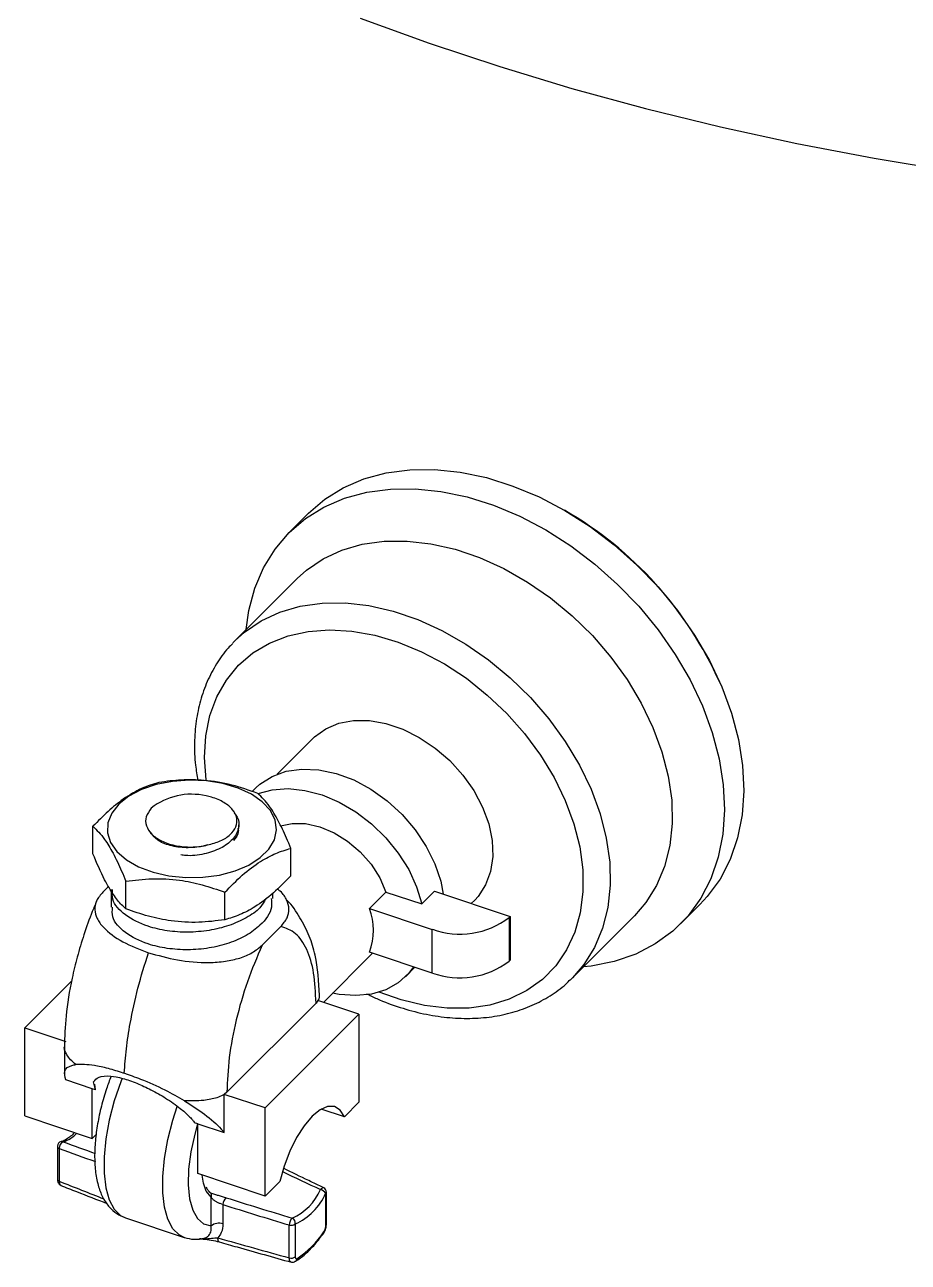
# Model space of a CAD drawing. Header units: millimetres. Extents: x 0 to 6631, y 0 to 4689.
# Drawn here: x 4394.2 to 4488.4, y 3322 to 3454 of the extents above; entities that cross this region are included whole.
import ezdxf

# ---------------------------------------------------------------- set-up
doc = ezdxf.new("R2010")
doc.units = ezdxf.units.MM
doc.header["$LTSCALE"] = 13
doc.layers.add('几何体', color=7, linetype='Continuous')

msp = doc.modelspace()

# ---------------------------------------------------------------- linework, layer by layer
at = {"layer": '几何体'}
for p, q in [((4424.5, 3401.88), (4422.44, 3399.82)), ((4423.28, 3394.9), (4416.68, 3388.3)), ((4416.43, 3388.05), (4416.68, 3388.3)), ((4424.98, 3377.88), (4421.15, 3374.05)), ((4418.9, 3372.58), (4418.5, 3372.19)), ((4416.66, 3369.9), (4416.53, 3370.1)), ((4401.52, 3365.55), (4401.52, 3368.49)), ((4417.06, 3368.33), (4417.06, 3368.66)), ((4416.7, 3367.15), (4416.71, 3367.16)), ((4422.61, 3363.2), (4422.61, 3366.14)), ((4405.03, 3359.69), (4405.03, 3362.63)), ((4403.18, 3362.08), (4402.58, 3361.47)), ((4403.45, 3361.74), (4403.45, 3359.86)), ((4415.58, 3358.52), (4415.58, 3361.46)), ((4420.68, 3360.8), (4420.68, 3361.34)), ((4432.75, 3361.48), (4431, 3359.73)), ((4432.75, 3361.48), (4436.58, 3360.21)), ((4436.58, 3360.21), (4437.93, 3361.56)), ((4437.93, 3361.56), (4446, 3358.87)), ((4441.84, 3360.25), (4442.22, 3360.63)), ((4464.17, 3358.09), (4466.22, 3360.15)), ((4431, 3359.73), (4437.7, 3357.5)), ((4445.9, 3358.77), (4446, 3358.87)), ((4445.9, 3358.77), (4445.9, 3354.11)), ((4446, 3358.87), (4446, 3354.21)), ((4452.64, 3352.33), (4459.25, 3358.93)), ((4421.55, 3357.81), (4419.55, 3355.82)), ((4437.7, 3352.84), (4437.7, 3357.5)), ((4426.08, 3349.71), (4431.33, 3354.97)), ((4437.7, 3352.84), (4431, 3355.08)), ((4434.83, 3352.45), (4435.84, 3353.46)), ((4445.9, 3354.11), (4446, 3354.21)), ((4394.25, 3346.99), (4399.25, 3352)), ((4452.64, 3352.33), (4452.46, 3352.15)), ((4415.8, 3340.14), (4425.3, 3349.64)), ((4425.51, 3349.9), (4425.3, 3349.64)), ((4429.88, 3348.45), (4425.51, 3349.9)), ((4419.88, 3338.45), (4429.88, 3348.45)), ((4429.88, 3348.45), (4429.88, 3339.06)), ((4394.25, 3337.6), (4394.25, 3346.99)), ((4394.25, 3346.99), (4398.62, 3345.53)), ((4398.47, 3344.98), (4398.47, 3342.02)), ((4401.43, 3340.51), (4398.62, 3341.45)), ((4404.86, 3342.15), (4404.75, 3342.18)), ((4401.78, 3340.4), (4401.43, 3340.51)), ((4401.43, 3335.21), (4401.43, 3340.51)), ((4401.78, 3340.4), (4401.59, 3341.24)), ((4401.78, 3340.4), (4401.7, 3340.98)), ((4415.8, 3340.14), (4415.51, 3339.9)), ((4415.51, 3335.82), (4415.51, 3339.9)), ((4419.88, 3338.45), (4415.51, 3339.9)), ((4429.88, 3339.06), (4428.33, 3337.51)), ((4394.25, 3337.6), (4401.43, 3335.21)), ((4419.88, 3329.06), (4419.88, 3338.45)), ((4428.33, 3337.51), (4425.85, 3338.33)), ((4412.69, 3336.76), (4412.35, 3336.87)), ((4412.69, 3336.76), (4415.51, 3335.82)), ((4412.69, 3331.45), (4412.69, 3336.76)), ((4401.86, 3335.63), (4401.43, 3335.21)), ((4397.73, 3334.38), (4397.73, 3330.87)), ((4397.93, 3334.15), (4397.93, 3330.64)), ((4419.88, 3329.06), (4412.69, 3331.45)), ((4421.43, 3330.61), (4419.88, 3329.06)), ((4426.12, 3329.94), (4426.12, 3329.94)), ((4414.12, 3325.87), (4414.12, 3328.93)), ((4426.33, 3325.84), (4426.33, 3329.35)), ((4426.4, 3325.98), (4426.4, 3329.49)), ((4415.38, 3328.15), (4415.38, 3326.11)), ((4404.99, 3326.72), (4411.23, 3324.65)), ((4422.45, 3322.47), (4422.45, 3325.97)), ((4423.08, 3326.09), (4423.08, 3322.59))]:
    msp.add_line(p, q, dxfattribs=at)
at = {"layer": '几何体', "flags": 128}
for points in [[(4430.02, 3454.67), (4437.37, 3452), (4444.89, 3449.5), (4452.59, 3447.18), (4460.44, 3445.04), (4468.44, 3443.08), (4476.56, 3441.31), (4484.81, 3439.74), (4493.15, 3438.35), (4501.59, 3437.17), (4510.1, 3436.18), (4518.68, 3435.39), (4527.3, 3434.81), (4535.96, 3434.42), (4544.64, 3434.24), (4553.32, 3434.26), (4562, 3434.48), (4570.65, 3434.91), (4579.27, 3435.54), (4587.83, 3436.36)], [(4424.5, 3401.88), (4426.23, 3403.37), (4428.21, 3404.59), (4430.4, 3405.53), (4432.77, 3406.18), (4435.3, 3406.51), (4437.94, 3406.54), (4440.68, 3406.26), (4443.47, 3405.67), (4446.28, 3404.78), (4449.09, 3403.61), (4451.84, 3402.16), (4454.52, 3400.45), (4457.09, 3398.51), (4459.52, 3396.35), (4461.77, 3394.01), (4463.83, 3391.51), (4465.66, 3388.88), (4467.24, 3386.16), (4468.56, 3383.38), (4469.6, 3380.56), (4470.34, 3377.75), (4470.78, 3374.99), (4470.91, 3372.29), (4470.74, 3369.7), (4470.25, 3367.25), (4469.46, 3364.96), (4468.38, 3362.87), (4467.02, 3361), (4466.22, 3360.15)], [(4417.84, 3389.46), (4418.13, 3391.51), (4418.77, 3393.88), (4419.71, 3396.07), (4420.93, 3398.06), (4422.43, 3399.81), (4424.17, 3401.31), (4426.15, 3402.53), (4428.34, 3403.47), (4430.71, 3404.12), (4433.24, 3404.46), (4435.88, 3404.48), (4438.62, 3404.2), (4441.41, 3403.61), (4444.22, 3402.73), (4447.03, 3401.55), (4449.79, 3400.1), (4452.47, 3398.39), (4455.03, 3396.45), (4457.46, 3394.29), (4459.71, 3391.95), (4461.77, 3389.45), (4463.6, 3386.82), (4465.18, 3384.1), (4466.5, 3381.32), (4467.54, 3378.5), (4468.28, 3375.7), (4468.72, 3372.93), (4468.85, 3370.23), (4468.68, 3367.64), (4468.19, 3365.19), (4467.4, 3362.9), (4466.32, 3360.81), (4464.96, 3358.94), (4463.33, 3357.32), (4461.47, 3355.95), (4459.38, 3354.87), (4457.1, 3354.07), (4454.65, 3353.58), (4453.8, 3353.49)], [(4423.28, 3394.9), (4424.27, 3395.79), (4426.05, 3397), (4428.04, 3397.93), (4430.22, 3398.56), (4432.55, 3398.89), (4435, 3398.91), (4437.54, 3398.62), (4440.13, 3398.03), (4442.74, 3397.14), (4445.33, 3395.97), (4447.86, 3394.53), (4450.3, 3392.84), (4452.62, 3390.93), (4454.77, 3388.82), (4456.73, 3386.54), (4458.48, 3384.13), (4459.98, 3381.62), (4461.22, 3379.04), (4462.18, 3376.44), (4462.85, 3373.84), (4463.22, 3371.28), (4463.27, 3368.8), (4463.02, 3366.43), (4462.46, 3364.22), (4461.61, 3362.18), (4460.47, 3360.35), (4459.25, 3358.93)], [(4416.68, 3388.3), (4417.67, 3389.19), (4419.44, 3390.4), (4421.43, 3391.33), (4423.61, 3391.96), (4425.94, 3392.29), (4428.4, 3392.31), (4430.94, 3392.02), (4433.53, 3391.43), (4436.14, 3390.54), (4438.73, 3389.37), (4441.26, 3387.92), (4443.7, 3386.24), (4446.01, 3384.32), (4448.16, 3382.22), (4450.13, 3379.94), (4451.87, 3377.53), (4453.38, 3375.02), (4454.62, 3372.44), (4455.58, 3369.83), (4456.25, 3367.23), (4456.61, 3364.67), (4456.67, 3362.2), (4456.42, 3359.83), (4455.86, 3357.61), (4455, 3355.57), (4453.86, 3353.74), (4452.64, 3352.33)], [(4413.6, 3373.34), (4413.58, 3373.44), (4413.41, 3375.84), (4413.54, 3378.13), (4413.98, 3380.29), (4414.72, 3382.29), (4415.74, 3384.08), (4417.03, 3385.66), (4418.57, 3386.98), (4420.35, 3388.03), (4422.32, 3388.8), (4424.46, 3389.27), (4426.74, 3389.44), (4429.13, 3389.31), (4431.58, 3388.87), (4434.07, 3388.13), (4436.54, 3387.11), (4438.98, 3385.81), (4441.33, 3384.27), (4443.56, 3382.49), (4445.64, 3380.52), (4447.54, 3378.37), (4449.23, 3376.09), (4450.68, 3373.71), (4451.88, 3371.25), (4452.79, 3368.77), (4453.42, 3366.29), (4453.74, 3363.86), (4453.76, 3361.51), (4453.47, 3359.28), (4452.89, 3357.19), (4452.01, 3355.3), (4450.85, 3353.61), (4449.43, 3352.16), (4447.77, 3350.97), (4445.89, 3350.05), (4443.83, 3349.43), (4441.61, 3349.11), (4439.27, 3349.09), (4436.85, 3349.38), (4434.38, 3349.97), (4432.04, 3350.79)], [(4424.98, 3377.88), (4425.14, 3378.03), (4426.33, 3378.9), (4427.73, 3379.49), (4429.3, 3379.78), (4430.99, 3379.77), (4432.75, 3379.46), (4434.55, 3378.86), (4436.31, 3377.97), (4438, 3376.84), (4439.56, 3375.49), (4440.94, 3373.96), (4442.12, 3372.3), (4443.05, 3370.54), (4443.71, 3368.75), (4444.08, 3366.98), (4444.15, 3365.27), (4443.91, 3363.67), (4443.38, 3362.24), (4442.57, 3361), (4442.22, 3360.63)], [(4418.9, 3372.58), (4419.32, 3372.97), (4420.62, 3373.81), (4422.12, 3374.36), (4423.8, 3374.6), (4425.59, 3374.52), (4427.44, 3374.12), (4429.32, 3373.43), (4431.15, 3372.44), (4432.88, 3371.21), (4434.48, 3369.75), (4435.88, 3368.11), (4437.06, 3366.35), (4437.97, 3364.5), (4438.6, 3362.63), (4438.86, 3361.24)], [(4415.01, 3363.29), (4416.67, 3363.74), (4418.14, 3364.36), (4419.35, 3365.15), (4420.27, 3366.06), (4420.86, 3367.06), (4421.08, 3368.1), (4420.93, 3369.15), (4420.43, 3370.16), (4419.57, 3371.1), (4418.42, 3371.91), (4417, 3372.57), (4415.38, 3373.06), (4413.62, 3373.34), (4411.8, 3373.42), (4409.99, 3373.28), (4408.26, 3372.94), (4406.7, 3372.4), (4405.35, 3371.69), (4404.27, 3370.84), (4403.52, 3369.88), (4403.11, 3368.85), (4403.07, 3367.8), (4403.4, 3366.76), (4404.08, 3365.79), (4405.1, 3364.91), (4406.39, 3364.17), (4407.92, 3363.59), (4409.62, 3363.2), (4411.41, 3363.02), (4413.24, 3363.05), (4415.01, 3363.29)], [(4419.14, 3371.99), (4420.64, 3372.39), (4422.33, 3372.51), (4424.11, 3372.32), (4425.95, 3371.83), (4427.78, 3371.06), (4429.55, 3370.02), (4431.22, 3368.74), (4432.75, 3367.26), (4434.07, 3365.62), (4435.18, 3363.87), (4436.02, 3362.04), (4436.58, 3360.21)], [(4421.52, 3368.54), (4422.74, 3368.8), (4424.19, 3368.78), (4425.7, 3368.44), (4427.22, 3367.81), (4428.67, 3366.91), (4430.01, 3365.77), (4431.17, 3364.45), (4432.09, 3363), (4432.75, 3361.48)], [(4435.69, 3353.52), (4435.18, 3352.83), (4434.07, 3351.81), (4432.75, 3351.05), (4431.22, 3350.59), (4429.55, 3350.43), (4427.78, 3350.57), (4427.07, 3350.7)], [(4404.63, 3341.64), (4404.48, 3341.25), (4403.79, 3339.21), (4403.26, 3337.16), (4402.9, 3335.15), (4402.72, 3333.24), (4402.72, 3331.49), (4402.9, 3329.94), (4403.26, 3328.65), (4403.79, 3327.66), (4404.47, 3326.98), (4404.99, 3326.72)], [(4411.23, 3324.65), (4410.7, 3324.91), (4410.02, 3325.58), (4409.5, 3326.58), (4409.14, 3327.87), (4408.95, 3329.41), (4408.95, 3331.16), (4409.14, 3333.07), (4409.5, 3335.08), (4410.03, 3337.14), (4410.51, 3338.61)], [(4428.33, 3337.51), (4427.87, 3338.22), (4427.26, 3338.6), (4426.54, 3338.61), (4425.73, 3338.26), (4424.88, 3337.57), (4424.03, 3336.56), (4423.22, 3335.3), (4422.5, 3333.83), (4421.89, 3332.24), (4421.43, 3330.61)], [(4412.68, 3336.76), (4412.37, 3335.67), (4411.95, 3333.76), (4411.71, 3331.93), (4411.67, 3330.25), (4411.82, 3328.77), (4412.15, 3327.56), (4412.66, 3326.65), (4413.32, 3326.08), (4414.12, 3325.87)], [(4413.59, 3329.59), (4413.29, 3330.45), (4413.15, 3331.3)], [(4414.12, 3328.93), (4413.62, 3329.54), (4413.59, 3329.59)], [(4426.12, 3329.94), (4426.08, 3329.95), (4426.01, 3329.94), (4425.94, 3329.9), (4425.87, 3329.84), (4425.79, 3329.75)], [(4414.97, 3324.17), (4414.94, 3324.19), (4414.9, 3324.24), (4414.87, 3324.3), (4414.85, 3324.39), (4414.84, 3324.49), (4414.84, 3324.61)]]:
    msp.add_lwpolyline(points, dxfattribs=at)
at = {"layer": '几何体'}
for centre, radius, start, end in [((4432.02, 3367.72), 39.73, 23.922, 60.1738), ((4412.02, 3364.97), 6.94, 77.0966, 128.1842), ((4424.87, 3357.41), 6.55, 339.1987, 20.8013), ((4440.64, 3365.62), 8.63, 250.0877, 307.4984), ((4440.64, 3360.96), 8.63, 250.0877, 307.4984), ((4398.23, 3334.38), 0.5, 102.7682, 180), ((4398.63, 3334.21), 0.707, 115.1625, 185.5389), ((4398.2, 3334.47), 0.403, 71.242, 102.6185), ((4397.4, 3338), 3.28, 286.5745, 316.8153), ((4398, 3334.41), 0.276, 187.2212, 255.2254), ((4398, 3330.91), 0.276, 187.2212, 255.2254), ((4420.4, 3332.1), 5.88, 293.5681, 336.4257), ((4425.53, 3328.84), 0.949, 32.1761, 73.9028), ((4425.9, 3329.49), 0.5, 0, 64.4667), ((4413.71, 3329.12), 0.446, 335.1898, 69.5687), ((4416.37, 3328.15), 0.989, 131.3509, 180.0253), ((4420.56, 3331.86), 6.29, 293.5681, 336.4257), ((4426.2, 3329.5), 0.205, 312.244, 357.9591), ((4414.98, 3324.75), 1.42, 73.6624, 127.7948), ((4423.52, 3325.96), 1.07, 135.41, 179.4609), ((4422.65, 3326.65), 0.709, 253.6624, 307.7948), ((4422.56, 3326.22), 0.532, 346.5397, 68.9127), ((4426.2, 3325.99), 0.205, 312.244, 357.9591), ((4417.6, 3330.92), 10.25, 303.5819, 326.4119), ((4425.96, 3325.21), 0.187, 327.5095, 13.297), ((4422.65, 3323.15), 0.709, 253.6624, 307.7948), ((4422.9, 3322.42), 0.377, 301.4838, 354.608)]:
    msp.add_arc(centre, radius, start, end, dxfattribs=at)
for centre, major_axis, ratio, start_param, end_param in [((4374.5, 3350.06), (55.65, -23.49), 0.088484, 5.191959, 5.261444), ((4374.2, 3349.83), (55.39, -23.78), 0.094684, 5.19524, 5.273577), ((4449.62, 3325.02), (55.65, -23.49), 0.088484, 4.224725, 4.307496), ((4377.83, 3348.29), (83.81, -35.98), 0.094684, 4.994974, 5.053635), ((4449.62, 3325.02), (62.77, -16.32), 0.086534, 4.164412, 4.292652), ((4449.42, 3324.76), (63.02, -16.09), 0.092477, 4.165518, 4.293758), ((4445.3, 3325.8), (95.36, -24.34), 0.092477, 4.410967, 4.494023)]:
    msp.add_ellipse(centre, major_axis=major_axis, ratio=ratio, start_param=start_param, end_param=end_param, dxfattribs=at)
for points, knots in [([(4416.44, 3388), (4416.27, 3387.83), (4415.59, 3387.18), (4414.66, 3385.82), (4413.66, 3383.95), (4412.94, 3381.9), (4412.48, 3379.71), (4412.31, 3377.4), (4412.37, 3375.28), (4412.61, 3373.93), (4412.7, 3373.39)], [0, 0, 0, 0, 0.049005, 0.190122, 0.331306, 0.473121, 0.61595, 0.759923, 0.904948, 1, 1, 1, 1]), ([(4408.55, 3373.17), (4407.94, 3372.98), (4406.69, 3372.6), (4404.85, 3371.52), (4403.1, 3370.11), (4402.05, 3369.03), (4401.52, 3368.49)], [0, 0, 0, 0, 0.267276, 0.541818, 0.768445, 1, 1, 1, 1]), ([(4419.09, 3372), (4418.17, 3372.32), (4416.31, 3372.97), (4413.54, 3373.44), (4410.92, 3373.48), (4409.35, 3373.28), (4408.55, 3373.17)], [0, 0, 0, 0, 0.2672762, 0.5418181, 0.7684451, 1, 1, 1, 1]), ([(4422.61, 3366.14), (4422.46, 3366.51), (4422.02, 3367.57), (4421.26, 3369.16), (4420.22, 3370.9), (4419.51, 3371.6), (4419.09, 3372)], [0, 0, 0, 0, 0.131547, 0.383647, 0.643559, 1, 1, 1, 1]), ([(4413.73, 3366.5), (4414.21, 3366.62), (4415.16, 3366.88), (4416.21, 3367.58), (4416.83, 3368.43), (4416.93, 3369.37), (4416.49, 3370.28), (4415.55, 3371.06), (4414.48, 3371.53), (4413.77, 3371.69), (4413.57, 3371.73)], [0, 0, 0, 0, 0.1320947, 0.2641675, 0.3969221, 0.5324687, 0.6682554, 0.8066254, 0.9455027, 1, 1, 1, 1]), ([(4407.73, 3370.42), (4407.52, 3370.13), (4407.09, 3369.53), (4407.13, 3368.54), (4407.71, 3367.63), (4408.78, 3366.89), (4410.19, 3366.41), (4411.79, 3366.23), (4413, 3366.33), (4413.61, 3366.47), (4413.73, 3366.5)], [0, 0, 0, 0, 0.1408, 0.281601, 0.422095, 0.560119, 0.697396, 0.832652, 0.966706, 1, 1, 1, 1]), ([(4416.58, 3369.88), (4416.7, 3369.74), (4417.12, 3369.25), (4417.12, 3368.24), (4416.51, 3367.06), (4415.18, 3366.08), (4413.4, 3365.5), (4411.85, 3365.29), (4411.06, 3365.42), (4410.89, 3365.45)], [0, 0, 0, 0, 0.064367, 0.240945, 0.41851, 0.596075, 0.772654, 0.950763, 1, 1, 1, 1]), ([(4401.52, 3368.49), (4401.93, 3368.08), (4402.63, 3367.39), (4403.67, 3365.67), (4404.43, 3364.08), (4404.88, 3362.99), (4405.03, 3362.63)], [0, 0, 0, 0, 0.356439, 0.608129, 0.868454, 1, 1, 1, 1]), ([(4407.48, 3368.03), (4407.5, 3368.01), (4407.57, 3367.9), (4407.64, 3367.79), (4407.7, 3367.7)], [0, 0, 0, 0, 0.185603, 1, 1, 1, 1]), ([(4416.98, 3368.32), (4417, 3368.19), (4417.09, 3367.71), (4416.75, 3367.27), (4416.5, 3366.96)], [0, 0, 0, 0, 0.285263, 1, 1, 1, 1]), ([(4413.73, 3366.5), (4413.58, 3366.45), (4412.85, 3366.27), (4411.44, 3366.14), (4409.71, 3366.39), (4408.35, 3366.95), (4407.94, 3367.48), (4407.75, 3367.72)], [0, 0, 0, 0, 0.067232, 0.312636, 0.556385, 0.800133, 1, 1, 1, 1]), ([(4405.03, 3359.69), (4404.88, 3359.83), (4404.44, 3360.23), (4403.69, 3361.16), (4402.64, 3362.91), (4401.93, 3364.58), (4401.52, 3365.55)], [0, 0, 0, 0, 0.131547, 0.383647, 0.643559, 1, 1, 1, 1]), ([(4415.58, 3361.46), (4416.19, 3362.08), (4417.44, 3363.36), (4419.28, 3364.74), (4421.03, 3365.66), (4422.08, 3365.98), (4422.61, 3366.14)], [0, 0, 0, 0, 0.267276, 0.541818, 0.768445, 1, 1, 1, 1]), ([(4405.03, 3362.63), (4405.95, 3362.75), (4407.82, 3362.98), (4410.59, 3362.83), (4413.2, 3362.29), (4414.78, 3361.74), (4415.58, 3361.46)], [0, 0, 0, 0, 0.267276, 0.541818, 0.768445, 1, 1, 1, 1]), ([(4422.61, 3363.2), (4421.99, 3362.58), (4420.75, 3361.3), (4418.9, 3359.92), (4417.16, 3359), (4416.11, 3358.68), (4415.58, 3358.52)], [0, 0, 0, 0, 0.267276, 0.541818, 0.768445, 1, 1, 1, 1]), ([(4402.58, 3361.47), (4402.32, 3361.17), (4401.82, 3360.58), (4401.64, 3359.6), (4401.9, 3358.63), (4402.8, 3357.42), (4404.6, 3356.1), (4406.49, 3355.38), (4407.43, 3355.01)], [0, 0, 0, 0, 0.127417, 0.250118, 0.370814, 0.500407, 0.749559, 1, 1, 1, 1]), ([(4419.92, 3360.77), (4419.75, 3360.44), (4419.34, 3359.67), (4417.9, 3358.7), (4416.06, 3357.86), (4413.91, 3357.34), (4411.65, 3357.14), (4409.41, 3357.3), (4407.01, 3357.85), (4404.84, 3358.98), (4403.5, 3360.43), (4403.58, 3361.4), (4403.61, 3361.74)], [0, 0, 0, 0, 0.07009, 0.164412, 0.259384, 0.353161, 0.448265, 0.542224, 0.636935, 0.777839, 0.919695, 1, 1, 1, 1]), ([(4421.55, 3357.81), (4421.8, 3358.11), (4422.3, 3358.7), (4422.49, 3359.68), (4422.2, 3360.64), (4421.76, 3361.38), (4421.28, 3361.72), (4421.16, 3361.8)], [0, 0, 0, 0, 0.236163, 0.463671, 0.687379, 0.927676, 1, 1, 1, 1]), ([(4401.92, 3360.53), (4401.76, 3360.15), (4401.25, 3358.99), (4400.55, 3356.98), (4399.83, 3354.59), (4399.13, 3351.67), (4398.58, 3348.38), (4398.5, 3346.05), (4398.47, 3344.97)], [0, 0, 0, 0, 0.0741, 0.231149, 0.379916, 0.520437, 0.776509, 1, 1, 1, 1]), ([(4420.52, 3360.8), (4420.55, 3360.49), (4420.67, 3359.48), (4419.61, 3358.08), (4417.93, 3356.82), (4416.06, 3355.98), (4413.91, 3355.46), (4411.65, 3355.27), (4409.41, 3355.42), (4407.01, 3355.97), (4404.84, 3357.1), (4403.5, 3358.55), (4403.58, 3359.52), (4403.61, 3359.86)], [0, 0, 0, 0, 0.056613, 0.181154, 0.264216, 0.347852, 0.430434, 0.514185, 0.596927, 0.680332, 0.804416, 0.929338, 1, 1, 1, 1]), ([(4425.66, 3350.47), (4425.59, 3351.92), (4425.48, 3354.08), (4424.63, 3356.81), (4423.61, 3358.78), (4422.75, 3360.1), (4422.13, 3360.67), (4422.1, 3360.7)], [0, 0, 0, 0, 0.391224, 0.585783, 0.783802, 0.988859, 1, 1, 1, 1]), ([(4415.58, 3358.52), (4414.65, 3358.4), (4412.79, 3358.17), (4410.02, 3358.32), (4407.4, 3358.86), (4405.83, 3359.41), (4405.03, 3359.69)], [0, 0, 0, 0, 0.267276, 0.541818, 0.768445, 1, 1, 1, 1]), ([(4425.3, 3349.64), (4425.25, 3350.75), (4425.15, 3352.97), (4424.37, 3355.47), (4423.19, 3357.23), (4422.1, 3357.62), (4421.55, 3357.81)], [0, 0, 0, 0, 0.2500261, 0.5, 0.7499739, 1, 1, 1, 1]), ([(4404.86, 3342.15), (4404.92, 3343.01), (4405.04, 3344.73), (4405.51, 3347.77), (4406.25, 3351.23), (4407.04, 3353.75), (4407.43, 3355.01)], [0, 0, 0, 0, 0.2138674, 0.4277366, 0.7138671, 1, 1, 1, 1]), ([(4407.44, 3355.01), (4408.45, 3354.73), (4410.48, 3354.15), (4413.35, 3353.9), (4415.61, 3354.06), (4417.21, 3354.41), (4418.59, 3354.99), (4419.23, 3355.54), (4419.55, 3355.82)], [0, 0, 0, 0, 0.248589, 0.498299, 0.62825, 0.749296, 0.872285, 1, 1, 1, 1]), ([(4419.55, 3355.82), (4419, 3354.52), (4417.91, 3351.94), (4416.73, 3347.83), (4415.95, 3343.77), (4415.85, 3341.35), (4415.8, 3340.14)], [0, 0, 0, 0, 0.250026, 0.5, 0.749974, 1, 1, 1, 1]), ([(4430.68, 3350.64), (4431.04, 3350.46), (4432.22, 3349.87), (4434.26, 3349.14), (4436.77, 3348.46), (4439.26, 3348.07), (4441.7, 3347.96), (4444.05, 3348.14), (4446.29, 3348.61), (4448.37, 3349.35), (4450.27, 3350.38), (4451.62, 3351.32), (4452.26, 3351.99), (4452.42, 3352.16)], [0, 0, 0, 0, 0.046068, 0.149499, 0.253014, 0.356528, 0.459905, 0.562954, 0.665439, 0.76714, 0.86793, 0.967858, 1, 1, 1, 1]), ([(4425.65, 3350.47), (4425.64, 3350.3), (4425.62, 3350.11), (4425.52, 3349.93), (4425.51, 3349.9)], [0, 0, 0, 0, 0.871908, 1, 1, 1, 1]), ([(4399.69, 3343.08), (4399.5, 3343.25), (4399.13, 3343.58), (4398.74, 3344.08), (4398.53, 3344.54), (4398.44, 3344.83), (4398.47, 3344.97), (4398.47, 3344.97)], [0, 0, 0, 0, 0.300035, 0.57589, 0.797273, 0.999965, 1, 1, 1, 1]), ([(4398.62, 3341.45), (4398.53, 3341.79), (4398.35, 3342.49), (4398.96, 3342.94), (4399.55, 3343.05), (4399.69, 3343.08)], [0, 0, 0, 0, 0.4106821, 0.8582474, 1, 1, 1, 1]), ([(4404.75, 3342.18), (4404.21, 3342.35), (4403.12, 3342.69), (4401.27, 3343.1), (4400.3, 3343.08), (4399.69, 3343.08)], [0, 0, 0, 0, 0.266654, 0.541385, 1, 1, 1, 1]), ([(4401.59, 3341.24), (4401.74, 3341.43), (4402.03, 3341.82), (4403.18, 3341.92), (4404.64, 3341.65), (4406.17, 3341.13), (4407.77, 3340.39), (4409.38, 3339.46), (4410.56, 3338.63), (4411.15, 3338.14), (4411.31, 3338.01)], [0, 0, 0, 0, 0.164954, 0.330688, 0.448443, 0.566554, 0.678375, 0.801387, 0.947726, 1, 1, 1, 1]), ([(4403.45, 3341.83), (4403.28, 3341.39), (4402.88, 3340.34), (4402.39, 3338.63), (4401.99, 3336.76), (4401.74, 3334.93), (4401.67, 3333.17), (4401.77, 3331.52), (4402.07, 3330.07), (4402.56, 3328.84), (4403.22, 3327.88), (4404, 3327.16), (4404.61, 3326.89), (4404.9, 3326.77)], [0, 0, 0, 0, 0.071798, 0.170077, 0.268561, 0.367629, 0.46782, 0.56986, 0.674646, 0.768804, 0.853528, 0.931645, 1, 1, 1, 1]), ([(4411.28, 3339.21), (4410.61, 3339.6), (4409.11, 3340.45), (4406.87, 3341.43), (4405.44, 3341.94), (4404.86, 3342.15)], [0, 0, 0, 0, 0.327432, 0.722961, 1, 1, 1, 1]), ([(4415.51, 3339.9), (4415.46, 3339.87), (4415.23, 3339.73), (4414.76, 3339.54), (4414.06, 3339.36), (4412.92, 3339.19), (4411.97, 3339.2), (4411.29, 3339.21)], [0, 0, 0, 0, 0.050272, 0.220214, 0.378002, 0.550604, 1, 1, 1, 1]), ([(4411.29, 3339.21), (4412.02, 3338.74), (4413.59, 3337.73), (4414.9, 3336.56), (4415.4, 3335.95), (4415.51, 3335.82)], [0, 0, 0, 0, 0.410645, 0.877492, 1, 1, 1, 1]), ([(4411.31, 3338.01), (4411.6, 3337.73), (4412.01, 3337.33), (4412.28, 3336.98), (4412.35, 3336.87)], [0, 0, 0, 0, 0.711751, 1, 1, 1, 1]), ([(4398.81, 3335.21), (4398.73, 3335.15), (4398.47, 3334.95), (4398.26, 3334.9), (4398.12, 3334.87)], [0, 0, 0, 0, 0.277773, 1, 1, 1, 1]), ([(4399.54, 3335.84), (4399.45, 3335.73), (4399.19, 3335.44), (4398.95, 3335.3), (4398.81, 3335.21)], [0, 0, 0, 0, 0.379596, 1, 1, 1, 1]), ([(4397.73, 3330.87), (4397.73, 3330.86), (4397.72, 3330.75), (4397.76, 3330.56), (4397.88, 3330.35), (4398.02, 3330.22), (4398.11, 3330.2), (4398.13, 3330.19)], [0, 0, 0, 0, 0.033997, 0.393571, 0.672196, 0.931994, 1, 1, 1, 1]), ([(4426.12, 3329.94), (4425.58, 3330.2), (4424.16, 3330.88), (4422.73, 3331.58), (4421.83, 3332.02)], [0, 0, 0, 0, 0.371301, 1, 1, 1, 1]), ([(4397.93, 3330.64), (4397.94, 3330.56), (4397.95, 3330.39), (4398.03, 3330.23), (4398.1, 3330.21), (4398.13, 3330.2)], [0, 0, 0, 0, 0.362942, 0.756388, 1, 1, 1, 1]), ([(4398.07, 3330.21), (4398.64, 3329.98), (4400.28, 3329.33), (4401.93, 3328.69), (4403.01, 3328.27)], [0, 0, 0, 0, 0.346079, 1, 1, 1, 1]), ([(4413.99, 3329.47), (4413.93, 3329.52), (4413.79, 3329.63), (4413.67, 3329.87), (4413.61, 3330)], [0, 0, 0, 0, 0.449647, 1, 1, 1, 1]), ([(4413.87, 3329.53), (4413.93, 3329.49), (4414.07, 3329.4), (4414.42, 3329.27), (4414.86, 3329.14), (4415.3, 3329.02), (4415.58, 3328.93), (4415.72, 3328.89)], [0, 0, 0, 0, 0.19113, 0.455045, 0.64034, 0.81838, 1, 1, 1, 1]), ([(4415.38, 3328.15), (4415.29, 3328.18), (4415.09, 3328.25), (4414.79, 3328.38), (4414.49, 3328.54), (4414.26, 3328.73), (4414.16, 3328.87), (4414.12, 3328.93)], [0, 0, 0, 0, 0.154254, 0.316154, 0.499276, 0.783133, 1, 1, 1, 1]), ([(4413.28, 3324.54), (4413.42, 3324.58), (4413.6, 3324.64), (4413.89, 3324.86), (4414.02, 3325.05), (4414.14, 3325.43), (4414.13, 3325.66), (4414.12, 3325.87)], [0, 0, 0, 0, 0.231423, 0.27841, 0.620763, 0.629545, 1, 1, 1, 1]), ([(4415.38, 3326.11), (4415.35, 3325.78), (4415.31, 3325.21), (4414.98, 3324.78), (4414.84, 3324.61)], [0, 0, 0, 0, 0.586964, 1, 1, 1, 1]), ([(4426.11, 3325.11), (4426.14, 3325.15), (4426.23, 3325.27), (4426.33, 3325.54), (4426.41, 3325.81), (4426.39, 3325.95), (4426.39, 3325.98)], [0, 0, 0, 0, 0.163282, 0.517395, 0.894113, 1, 1, 1, 1]), ([(4426.14, 3325.25), (4426.17, 3325.29), (4426.22, 3325.38), (4426.28, 3325.54), (4426.33, 3325.7), (4426.33, 3325.79), (4426.33, 3325.84)], [0, 0, 0, 0, 0.25538, 0.510786, 0.765429, 1, 1, 1, 1]), ([(4411.27, 3324.64), (4411.61, 3324.55), (4412.33, 3324.38), (4413.05, 3324.5), (4413.43, 3324.57)], [0, 0, 0, 0, 0.47752, 1, 1, 1, 1]), ([(4412.88, 3324.52), (4412.95, 3324.51), (4413.26, 3324.48), (4413.91, 3324.41), (4414.58, 3324.29), (4414.9, 3324.19), (4414.96, 3324.17)], [0, 0, 0, 0, 0.102775, 0.500957, 0.903634, 1, 1, 1, 1]), ([(4412.89, 3324.53), (4413.04, 3324.52), (4413.47, 3324.48), (4414.13, 3324.57), (4414.62, 3324.6), (4414.84, 3324.61)], [0, 0, 0, 0, 0.222298, 0.631707, 1, 1, 1, 1]), ([(4423.1, 3322.1), (4423.28, 3322.21), (4423.8, 3322.55), (4424.67, 3323.32), (4425.5, 3324.26), (4425.97, 3324.91), (4426.12, 3325.1)], [0, 0, 0, 0, 0.177121, 0.515252, 0.853219, 1, 1, 1, 1]), ([(4414.97, 3324.17), (4415.61, 3323.99), (4418.18, 3323.26), (4420.75, 3322.54), (4422.68, 3322)], [0, 0, 0, 0, 0.24769, 1, 1, 1, 1]), ([(4422.61, 3322.03), (4422.59, 3322.04), (4422.52, 3322.06), (4422.46, 3322.21), (4422.45, 3322.38), (4422.45, 3322.47)], [0, 0, 0, 0, 0.258525, 0.628959, 1, 1, 1, 1]), ([(4422.61, 3322.03), (4422.67, 3322.02), (4422.8, 3321.99), (4422.97, 3322.02), (4423.06, 3322.08), (4423.09, 3322.1)], [0, 0, 0, 0, 0.349436, 0.748406, 1, 1, 1, 1]), ([(4423.08, 3322.59), (4423.08, 3322.54), (4423.09, 3322.46), (4423.13, 3322.38), (4423.19, 3322.35), (4423.25, 3322.37), (4423.27, 3322.38)], [0, 0, 0, 0, 0.2520437, 0.5040461, 0.7571208, 1, 1, 1, 1])]:
    msp.add_open_spline(points, degree=3, knots=knots, dxfattribs=at)

doc.saveas('drawing.dxf')
